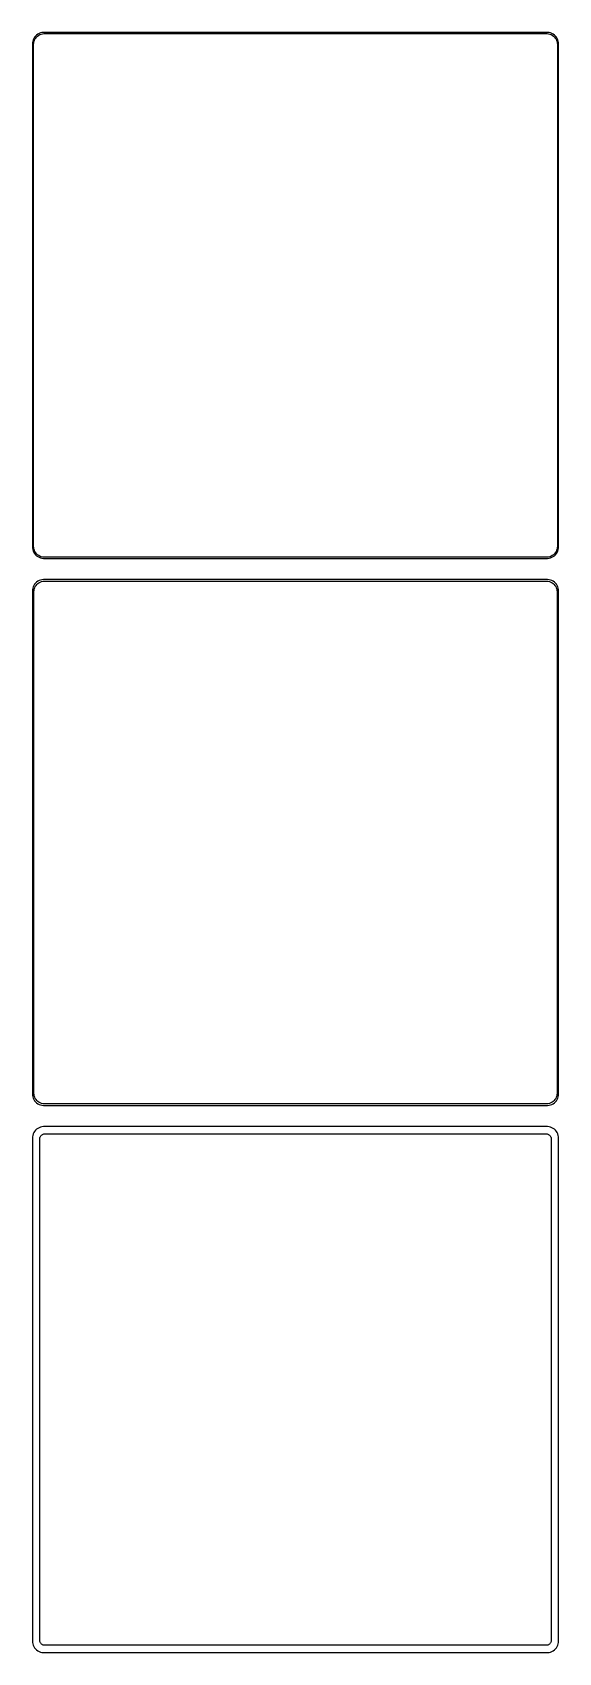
# Model space of a CAD drawing. Header units: metres. Extents: x -112 to 112, y 590 to 1282.
import ezdxf

# ---------------------------------------------------------------- set-up
doc = ezdxf.new("R2010")
doc.units = ezdxf.units.M

msp = doc.modelspace()

# ---------------------------------------------------------------- linework, layer by layer
for p, q in [((-109.629, 1282.02), (-110.179, 1281.72)), ((-109.045, 1282.26), (-109.629, 1282.02)), ((-108.437, 1282.41), (-109.045, 1282.26)), ((-107.814, 1282.49), (-108.437, 1282.41)), ((107.814, 1282.49), (-107.814, 1282.49)), ((108.437, 1282.41), (107.814, 1282.49)), ((109.045, 1282.26), (108.437, 1282.41)), ((109.629, 1282.02), (109.045, 1282.26)), ((110.179, 1281.72), (109.629, 1282.02)), ((-112.461, 1278.13), (-112.5, 1277.5)), ((-112.5, 1277.5), (-112.5, 1062.5)), ((-112.343, 1278.74), (-112.461, 1278.13)), ((-112.149, 1279.34), (-112.343, 1278.74)), ((-111.882, 1279.91), (-112.149, 1279.34)), ((-112, 1277.25), (-111.963, 1277.85)), ((-112, 1062.75), (-112, 1277.25)), ((-111.963, 1277.85), (-111.851, 1278.43)), ((-111.545, 1280.44), (-111.882, 1279.91)), ((-111.851, 1278.43), (-111.666, 1279)), ((-111.666, 1279), (-111.412, 1279.54)), ((-111.145, 1280.92), (-111.545, 1280.44)), ((-111.412, 1279.54), (-111.093, 1280.04)), ((-110.687, 1281.35), (-111.145, 1280.92)), ((-111.093, 1280.04), (-110.713, 1280.5)), ((-110.713, 1280.5), (-110.278, 1280.91)), ((-110.179, 1281.72), (-110.687, 1281.35)), ((-110.278, 1280.91), (-109.795, 1281.26)), ((-109.795, 1281.26), (-109.272, 1281.55)), ((-109.272, 1281.55), (-108.718, 1281.77)), ((-108.718, 1281.77), (-108.14, 1281.92)), ((-108.14, 1281.92), (-107.548, 1281.99)), ((-107.548, 1281.99), (107.548, 1281.99)), ((107.548, 1281.99), (108.14, 1281.92)), ((108.14, 1281.92), (108.718, 1281.77)), ((108.718, 1281.77), (109.272, 1281.55)), ((109.272, 1281.55), (109.795, 1281.26)), ((109.795, 1281.26), (110.278, 1280.91)), ((110.687, 1281.35), (110.179, 1281.72)), ((110.278, 1280.91), (110.713, 1280.5)), ((111.145, 1280.92), (110.687, 1281.35)), ((110.713, 1280.5), (111.093, 1280.04)), ((111.093, 1280.04), (111.412, 1279.54)), ((111.545, 1280.44), (111.145, 1280.92)), ((111.412, 1279.54), (111.666, 1279)), ((111.882, 1279.91), (111.545, 1280.44)), ((111.666, 1279), (111.851, 1278.43)), ((111.851, 1278.43), (111.963, 1277.85)), ((112.149, 1279.34), (111.882, 1279.91)), ((111.963, 1277.85), (112, 1277.25)), ((112, 1277.25), (112, 1062.75)), ((112.343, 1278.74), (112.149, 1279.34)), ((112.461, 1278.13), (112.343, 1278.74)), ((112.5, 1277.5), (112.461, 1278.13)), ((112.5, 1062.5), (112.5, 1277.5)), ((-112.5, 1062.5), (-112.461, 1061.87)), ((-112.461, 1061.87), (-112.343, 1061.26)), ((-112.343, 1061.26), (-112.149, 1060.66)), ((-112.149, 1060.66), (-111.882, 1060.09)), ((-111.963, 1062.15), (-112, 1062.75)), ((-111.851, 1061.57), (-111.963, 1062.15)), ((-111.666, 1061), (-111.851, 1061.57)), ((-111.412, 1060.46), (-111.666, 1061)), ((-111.093, 1059.96), (-111.412, 1060.46)), ((111.412, 1060.46), (111.093, 1059.96)), ((111.666, 1061), (111.412, 1060.46)), ((111.851, 1061.57), (111.666, 1061)), ((111.963, 1062.15), (111.851, 1061.57)), ((111.882, 1060.09), (112.149, 1060.66)), ((112, 1062.75), (111.963, 1062.15)), ((112.149, 1060.66), (112.343, 1061.26)), ((112.343, 1061.26), (112.461, 1061.87)), ((112.461, 1061.87), (112.5, 1062.5)), ((-111.882, 1060.09), (-111.545, 1059.56)), ((-111.545, 1059.56), (-111.145, 1059.08)), ((-111.145, 1059.08), (-110.687, 1058.65)), ((-110.713, 1059.5), (-111.093, 1059.96)), ((-110.278, 1059.09), (-110.713, 1059.5)), ((-110.687, 1058.65), (-110.179, 1058.28)), ((-109.795, 1058.74), (-110.278, 1059.09)), ((-110.179, 1058.28), (-109.629, 1057.98)), ((-109.272, 1058.45), (-109.795, 1058.74)), ((-109.629, 1057.98), (-109.045, 1057.74)), ((-108.718, 1058.23), (-109.272, 1058.45)), ((-109.045, 1057.74), (-108.437, 1057.59)), ((-108.14, 1058.08), (-108.718, 1058.23)), ((-108.437, 1057.59), (-107.814, 1057.51)), ((-107.548, 1058.01), (-108.14, 1058.08)), ((-107.814, 1057.51), (107.814, 1057.51)), ((107.548, 1058.01), (-107.548, 1058.01)), ((108.14, 1058.08), (107.548, 1058.01)), ((107.814, 1057.51), (108.437, 1057.59)), ((108.718, 1058.23), (108.14, 1058.08)), ((108.437, 1057.59), (109.045, 1057.74)), ((109.272, 1058.45), (108.718, 1058.23)), ((109.045, 1057.74), (109.629, 1057.98)), ((109.795, 1058.74), (109.272, 1058.45)), ((109.629, 1057.98), (110.179, 1058.28)), ((110.278, 1059.09), (109.795, 1058.74)), ((110.179, 1058.28), (110.687, 1058.65)), ((110.713, 1059.5), (110.278, 1059.09)), ((110.687, 1058.65), (111.145, 1059.08)), ((111.093, 1059.96), (110.713, 1059.5)), ((111.145, 1059.08), (111.545, 1059.56)), ((111.545, 1059.56), (111.882, 1060.09)), ((-111.545, 1046.44), (-111.882, 1045.91)), ((-111.145, 1046.92), (-111.545, 1046.44)), ((-110.687, 1047.35), (-111.145, 1046.92)), ((-110.179, 1047.72), (-110.687, 1047.35)), ((-110.588, 1046.38), (-110.168, 1046.78)), ((-109.629, 1048.02), (-110.179, 1047.72)), ((-110.168, 1046.78), (-109.703, 1047.12)), ((-109.703, 1047.12), (-109.199, 1047.39)), ((-109.045, 1048.26), (-109.629, 1048.02)), ((-109.199, 1047.39), (-108.665, 1047.6)), ((-108.437, 1048.41), (-109.045, 1048.26)), ((-108.665, 1047.6), (-108.108, 1047.75)), ((-107.814, 1048.49), (-108.437, 1048.41)), ((-108.108, 1047.75), (-107.537, 1047.82)), ((107.814, 1048.49), (-107.814, 1048.49)), ((-107.537, 1047.82), (107.537, 1047.82)), ((107.537, 1047.82), (108.108, 1047.75)), ((108.437, 1048.41), (107.814, 1048.49)), ((108.108, 1047.75), (108.665, 1047.6)), ((109.045, 1048.26), (108.437, 1048.41)), ((108.665, 1047.6), (109.199, 1047.39)), ((109.629, 1048.02), (109.045, 1048.26)), ((109.199, 1047.39), (109.703, 1047.12)), ((110.179, 1047.72), (109.629, 1048.02)), ((109.703, 1047.12), (110.168, 1046.78)), ((110.168, 1046.78), (110.588, 1046.38)), ((110.687, 1047.35), (110.179, 1047.72)), ((111.145, 1046.92), (110.687, 1047.35)), ((111.545, 1046.44), (111.145, 1046.92)), ((111.882, 1045.91), (111.545, 1046.44)), ((-112.461, 1044.13), (-112.5, 1043.5)), ((-112.5, 1043.5), (-112.5, 828.5)), ((-112.343, 1044.74), (-112.461, 1044.13)), ((-112.149, 1045.34), (-112.343, 1044.74)), ((-111.882, 1045.91), (-112.149, 1045.34)), ((-111.828, 1043.25), (-111.792, 1043.82)), ((-111.828, 828.75), (-111.828, 1043.25)), ((-111.792, 1043.82), (-111.685, 1044.39)), ((-111.685, 1044.39), (-111.507, 1044.94)), ((-111.507, 1044.94), (-111.262, 1045.46)), ((-111.262, 1045.46), (-110.954, 1045.94)), ((-110.954, 1045.94), (-110.588, 1046.38)), ((110.588, 1046.38), (110.954, 1045.94)), ((110.954, 1045.94), (111.262, 1045.46)), ((111.262, 1045.46), (111.507, 1044.94)), ((111.507, 1044.94), (111.685, 1044.39)), ((111.685, 1044.39), (111.792, 1043.82)), ((111.792, 1043.82), (111.828, 1043.25)), ((111.828, 1043.25), (111.828, 828.75)), ((112.149, 1045.34), (111.882, 1045.91)), ((112.343, 1044.74), (112.149, 1045.34)), ((112.461, 1044.13), (112.343, 1044.74)), ((112.5, 1043.5), (112.461, 1044.13)), ((112.5, 828.5), (112.5, 1043.5)), ((-112.5, 828.5), (-112.461, 827.873)), ((-112.461, 827.873), (-112.343, 827.257)), ((-112.343, 827.257), (-112.149, 826.659)), ((-112.149, 826.659), (-111.882, 826.091)), ((-111.882, 826.091), (-111.545, 825.561)), ((-111.792, 828.176), (-111.828, 828.75)), ((-111.685, 827.611), (-111.792, 828.176)), ((-111.507, 827.065), (-111.685, 827.611)), ((-111.545, 825.561), (-111.145, 825.077)), ((-111.262, 826.544), (-111.507, 827.065)), ((-110.954, 826.059), (-111.262, 826.544)), ((-111.145, 825.077), (-110.687, 824.647)), ((-110.588, 825.616), (-110.954, 826.059)), ((-110.687, 824.647), (-110.179, 824.278)), ((-110.168, 825.222), (-110.588, 825.616)), ((-109.703, 824.884), (-110.168, 825.222)), ((-109.199, 824.607), (-109.703, 824.884)), ((109.703, 824.884), (109.199, 824.607)), ((110.168, 825.222), (109.703, 824.884)), ((110.588, 825.616), (110.168, 825.222)), ((110.179, 824.278), (110.687, 824.647)), ((110.954, 826.059), (110.588, 825.616)), ((110.687, 824.647), (111.145, 825.077)), ((111.262, 826.544), (110.954, 826.059)), ((111.145, 825.077), (111.545, 825.561)), ((111.507, 827.065), (111.262, 826.544)), ((111.685, 827.611), (111.507, 827.065)), ((111.545, 825.561), (111.882, 826.091)), ((111.792, 828.176), (111.685, 827.611)), ((111.828, 828.75), (111.792, 828.176)), ((111.882, 826.091), (112.149, 826.659)), ((112.149, 826.659), (112.343, 827.257)), ((112.343, 827.257), (112.461, 827.873)), ((112.461, 827.873), (112.5, 828.5)), ((-110.179, 824.278), (-109.629, 823.976)), ((-109.629, 823.976), (-109.045, 823.745)), ((-108.665, 824.396), (-109.199, 824.607)), ((-109.045, 823.745), (-108.437, 823.589)), ((-108.108, 824.253), (-108.665, 824.396)), ((-108.437, 823.589), (-107.814, 823.51)), ((-107.537, 824.181), (-108.108, 824.253)), ((-107.814, 823.51), (107.814, 823.51)), ((107.537, 824.181), (-107.537, 824.181)), ((108.108, 824.253), (107.537, 824.181)), ((107.814, 823.51), (108.437, 823.589)), ((108.665, 824.396), (108.108, 824.253)), ((108.437, 823.589), (109.045, 823.745)), ((109.199, 824.607), (108.665, 824.396)), ((109.045, 823.745), (109.629, 823.976)), ((109.629, 823.976), (110.179, 824.278)), ((-112.149, 811.341), (-112.343, 810.743)), ((-111.882, 811.909), (-112.149, 811.341)), ((-111.545, 812.439), (-111.882, 811.909)), ((-111.145, 812.923), (-111.545, 812.439)), ((-110.687, 813.353), (-111.145, 812.923)), ((-110.179, 813.722), (-110.687, 813.353)), ((-109.629, 814.024), (-110.179, 813.722)), ((-109.045, 814.255), (-109.629, 814.024)), ((-108.437, 814.411), (-109.045, 814.255)), ((-108.788, 810.694), (-108.595, 810.876)), ((-108.595, 810.876), (-108.38, 811.031)), ((-107.814, 814.49), (-108.437, 814.411)), ((-108.38, 811.031), (-108.148, 811.159)), ((-108.148, 811.159), (-107.902, 811.256)), ((-107.902, 811.256), (-107.645, 811.322)), ((107.814, 814.49), (-107.814, 814.49)), ((-107.645, 811.322), (-107.382, 811.355)), ((-107.382, 811.355), (107.382, 811.355)), ((107.382, 811.355), (107.645, 811.322)), ((107.645, 811.322), (107.902, 811.256)), ((108.437, 814.411), (107.814, 814.49)), ((107.902, 811.256), (108.148, 811.159)), ((108.148, 811.159), (108.38, 811.031)), ((108.38, 811.031), (108.595, 810.876)), ((109.045, 814.255), (108.437, 814.411)), ((108.595, 810.876), (108.788, 810.694)), ((109.629, 814.024), (109.045, 814.255)), ((110.179, 813.722), (109.629, 814.024)), ((110.687, 813.353), (110.179, 813.722)), ((111.145, 812.923), (110.687, 813.353)), ((111.545, 812.439), (111.145, 812.923)), ((111.882, 811.909), (111.545, 812.439)), ((112.149, 811.341), (111.882, 811.909)), ((112.343, 810.743), (112.149, 811.341)), ((-112.461, 810.127), (-112.5, 809.5)), ((-112.5, 809.5), (-112.5, 594.5)), ((-112.343, 810.743), (-112.461, 810.127)), ((-109.36, 809.25), (-109.343, 809.514)), ((-109.36, 594.75), (-109.36, 809.25)), ((-109.343, 809.514), (-109.293, 809.775)), ((-109.293, 809.775), (-109.211, 810.027)), ((-109.211, 810.027), (-109.099, 810.266)), ((-109.099, 810.266), (-108.957, 810.49)), ((-108.957, 810.49), (-108.788, 810.694)), ((108.788, 810.694), (108.957, 810.49)), ((108.957, 810.49), (109.099, 810.266)), ((109.099, 810.266), (109.211, 810.027)), ((109.211, 810.027), (109.293, 809.775)), ((109.293, 809.775), (109.343, 809.514)), ((109.343, 809.514), (109.36, 809.25)), ((109.36, 809.25), (109.36, 594.75)), ((112.461, 810.127), (112.343, 810.743)), ((112.5, 809.5), (112.461, 810.127)), ((112.5, 594.5), (112.5, 809.5)), ((-112.5, 594.5), (-112.461, 593.873)), ((-112.461, 593.873), (-112.343, 593.257)), ((-112.343, 593.257), (-112.149, 592.659)), ((-112.149, 592.659), (-111.882, 592.091)), ((-111.882, 592.091), (-111.545, 591.561)), ((-111.545, 591.561), (-111.145, 591.077)), ((-111.145, 591.077), (-110.687, 590.647)), ((-110.687, 590.647), (-110.179, 590.278)), ((-110.179, 590.278), (-109.629, 589.976)), ((-109.629, 589.976), (-109.045, 589.745)), ((-109.343, 594.486), (-109.36, 594.75)), ((-109.293, 594.225), (-109.343, 594.486)), ((-109.211, 593.973), (-109.293, 594.225)), ((-109.099, 593.734), (-109.211, 593.973)), ((-108.957, 593.51), (-109.099, 593.734)), ((-109.045, 589.745), (-108.437, 589.589)), ((-108.788, 593.306), (-108.957, 593.51)), ((-108.595, 593.124), (-108.788, 593.306)), ((-108.38, 592.969), (-108.595, 593.124)), ((-108.437, 589.589), (-107.814, 589.51)), ((-108.148, 592.841), (-108.38, 592.969)), ((-107.902, 592.744), (-108.148, 592.841)), ((-107.645, 592.678), (-107.902, 592.744)), ((-107.814, 589.51), (107.814, 589.51)), ((-107.382, 592.645), (-107.645, 592.678)), ((107.382, 592.645), (-107.382, 592.645)), ((107.645, 592.678), (107.382, 592.645)), ((107.902, 592.744), (107.645, 592.678)), ((107.814, 589.51), (108.437, 589.589)), ((108.148, 592.841), (107.902, 592.744)), ((108.38, 592.969), (108.148, 592.841)), ((108.595, 593.124), (108.38, 592.969)), ((108.437, 589.589), (109.045, 589.745)), ((108.788, 593.306), (108.595, 593.124)), ((108.957, 593.51), (108.788, 593.306)), ((109.099, 593.734), (108.957, 593.51)), ((109.045, 589.745), (109.629, 589.976)), ((109.211, 593.973), (109.099, 593.734)), ((109.293, 594.225), (109.211, 593.973)), ((109.343, 594.486), (109.293, 594.225)), ((109.36, 594.75), (109.343, 594.486)), ((109.629, 589.976), (110.179, 590.278)), ((110.179, 590.278), (110.687, 590.647)), ((110.687, 590.647), (111.145, 591.077)), ((111.145, 591.077), (111.545, 591.561)), ((111.545, 591.561), (111.882, 592.091)), ((111.882, 592.091), (112.149, 592.659)), ((112.149, 592.659), (112.343, 593.257)), ((112.343, 593.257), (112.461, 593.873)), ((112.461, 593.873), (112.5, 594.5))]:
    msp.add_line(p, q)

doc.saveas('drawing.dxf')
